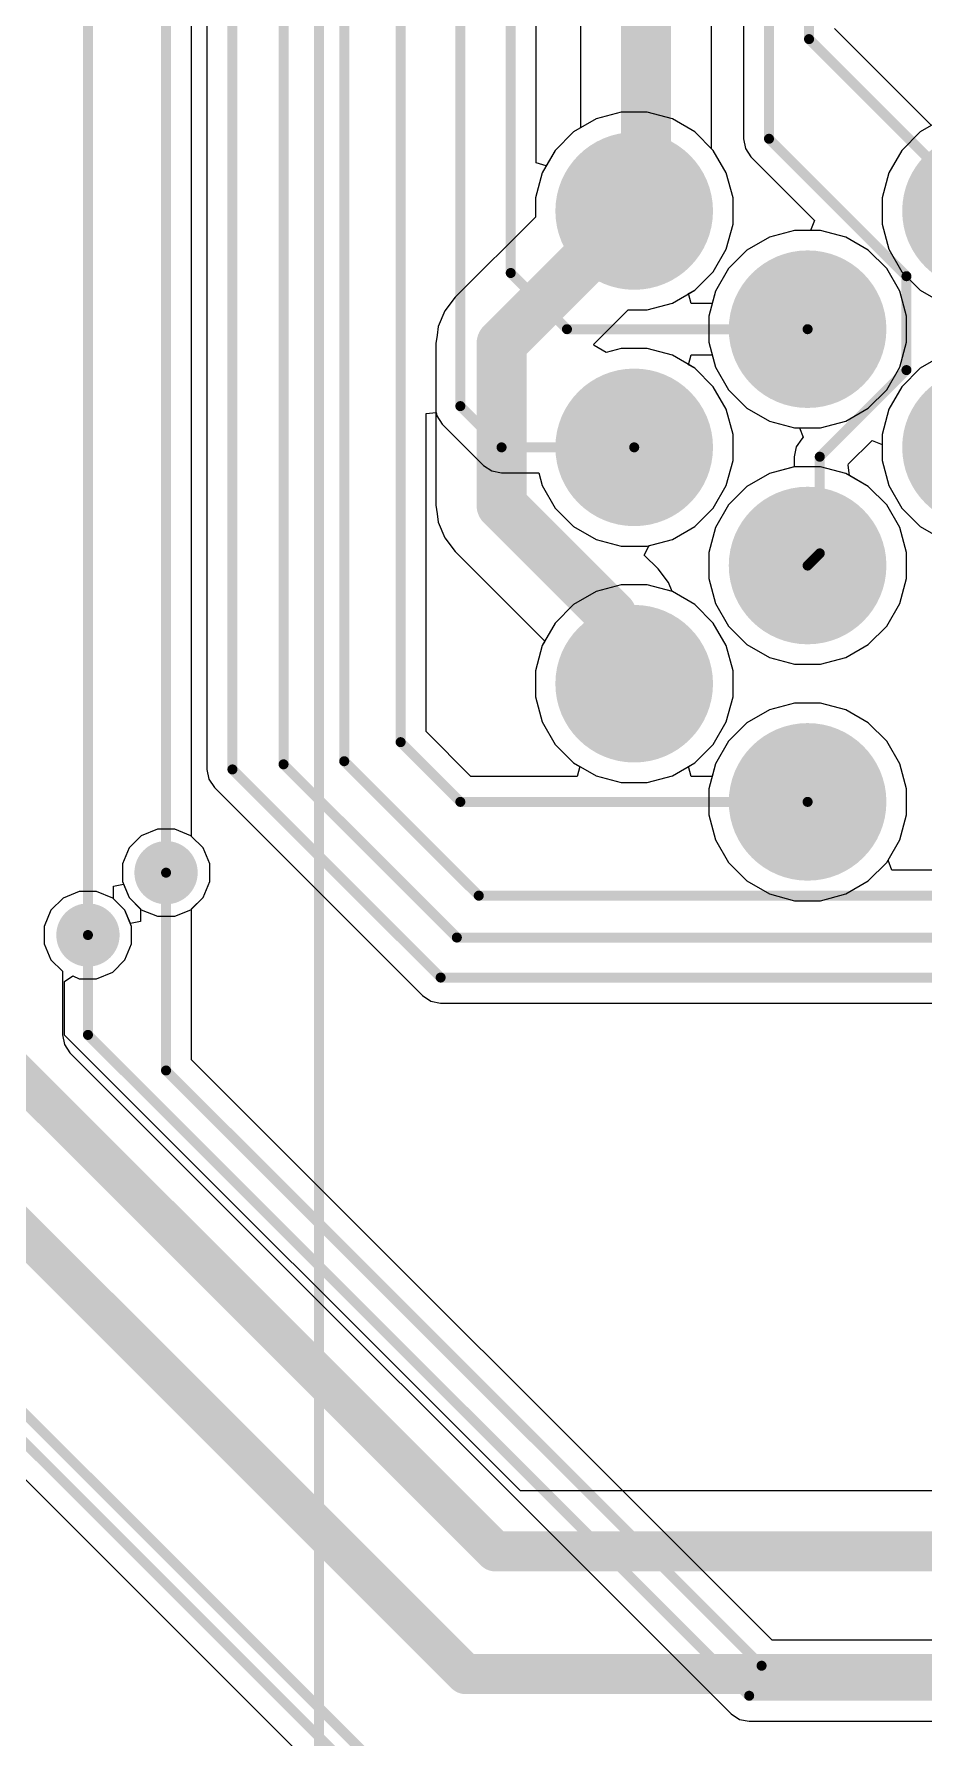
# Model space of a CAD drawing. Header units: millimetres. Extents: x -0.36 to 5.33, y -0.63 to 3.45.
# Drawn here: x 0.298 to 0.743, y 0.116 to 0.967 of the extents above; entities that cross this region are included whole.
import ezdxf

# ---------------------------------------------------------------- set-up
doc = ezdxf.new("R2010")
doc.units = ezdxf.units.MM
doc.header["$MEASUREMENT"] = 0
for name, color, linetype in [('BottomLayer', 5, 'Continuous'), ('BottomSolder', 6, 'Continuous'), ('MultiLayer', 9, 'Continuous'), ('PadHoleLayer', 156, 'Continuous'), ('TopLayer', 1, 'Continuous'), ('TopOverlay', 2, 'Continuous'), ('TopSolder', 216, 'Continuous'), ('ViaHoleLayer', 16, 'Continuous')]:
    doc.layers.add(name, color=color, linetype=linetype)

# ---------------------------------------------------------------- blocks, each defined once
blk = doc.blocks.new('1_1376430_8_1')
at = {"layer": 'BottomLayer'}
h = blk.add_hatch(color=5, dxfattribs=at)
edge = h.paths.add_edge_path()
edge.add_arc((-2.06102, 0.18602), 0.03937, 0, 360)
h = blk.add_hatch(color=5, dxfattribs=at)
edge = h.paths.add_edge_path()
edge.add_arc((-1.88779, 0.18602), 0.03937, 0, 360)
h = blk.add_hatch(color=5, dxfattribs=at)
edge = h.paths.add_edge_path()
edge.add_arc((-1.97441, 0.12697), 0.03937, 0, 360)
h = blk.add_hatch(color=5, dxfattribs=at)
edge = h.paths.add_edge_path()
edge.add_arc((-2.06102, 0.06791), 0.03937, 0, 360)
h = blk.add_hatch(color=5, dxfattribs=at)
edge = h.paths.add_edge_path()
edge.add_arc((-1.88779, 0.06791), 0.03937, 0, 360)
h = blk.add_hatch(color=5, dxfattribs=at)
edge = h.paths.add_edge_path()
edge.add_arc((-1.97441, 0.00886), 0.03937, 0, 360)
h = blk.add_hatch(color=5, dxfattribs=at)
edge = h.paths.add_edge_path()
edge.add_arc((-2.06102, -0.0502), 0.03937, 0, 360)
h = blk.add_hatch(color=5, dxfattribs=at)
edge = h.paths.add_edge_path()
edge.add_arc((-1.97441, -0.10925), 0.03937, 0, 360)
at = {"layer": 'BottomSolder'}
h = blk.add_hatch(color=6, dxfattribs=at)
edge = h.paths.add_edge_path()
edge.add_arc((-2.06102, 0.18602), 0.03937, 0, 360)
h = blk.add_hatch(color=6, dxfattribs=at)
edge = h.paths.add_edge_path()
edge.add_arc((-1.88779, 0.18602), 0.03937, 0, 360)
h = blk.add_hatch(color=6, dxfattribs=at)
edge = h.paths.add_edge_path()
edge.add_arc((-1.97441, 0.12697), 0.03937, 0, 360)
h = blk.add_hatch(color=6, dxfattribs=at)
edge = h.paths.add_edge_path()
edge.add_arc((-2.06102, 0.06791), 0.03937, 0, 360)
h = blk.add_hatch(color=6, dxfattribs=at)
edge = h.paths.add_edge_path()
edge.add_arc((-1.88779, 0.06791), 0.03937, 0, 360)
h = blk.add_hatch(color=6, dxfattribs=at)
edge = h.paths.add_edge_path()
edge.add_arc((-1.97441, 0.00886), 0.03937, 0, 360)
h = blk.add_hatch(color=6, dxfattribs=at)
edge = h.paths.add_edge_path()
edge.add_arc((-2.06102, -0.0502), 0.03937, 0, 360)
h = blk.add_hatch(color=6, dxfattribs=at)
edge = h.paths.add_edge_path()
edge.add_arc((-1.97441, -0.10925), 0.03937, 0, 360)
at = {"layer": 'MultiLayer'}
h = blk.add_hatch(color=9, dxfattribs=at)
edge = h.paths.add_edge_path()
edge.add_arc((-2.06102, 0.18602), 0.03937, 0, 360)
h = blk.add_hatch(color=9, dxfattribs=at)
edge = h.paths.add_edge_path()
edge.add_arc((-1.88779, 0.18602), 0.03937, 0, 360)
h = blk.add_hatch(color=9, dxfattribs=at)
edge = h.paths.add_edge_path()
edge.add_arc((-1.97441, 0.12697), 0.03937, 0, 360)
h = blk.add_hatch(color=9, dxfattribs=at)
edge = h.paths.add_edge_path()
edge.add_arc((-2.06102, 0.06791), 0.03937, 0, 360)
h = blk.add_hatch(color=9, dxfattribs=at)
edge = h.paths.add_edge_path()
edge.add_arc((-1.88779, 0.06791), 0.03937, 0, 360)
h = blk.add_hatch(color=9, dxfattribs=at)
edge = h.paths.add_edge_path()
edge.add_arc((-1.97441, 0.00886), 0.03937, 0, 360)
h = blk.add_hatch(color=9, dxfattribs=at)
edge = h.paths.add_edge_path()
edge.add_arc((-2.06102, -0.0502), 0.03937, 0, 360)
h = blk.add_hatch(color=9, dxfattribs=at)
edge = h.paths.add_edge_path()
edge.add_arc((-1.97441, -0.10925), 0.03937, 0, 360)
at = {"layer": 'PadHoleLayer'}
h = blk.add_hatch(color=156, dxfattribs=at)
edge = h.paths.add_edge_path()
edge.add_arc((-2.06102, 0.18602), 0.02382, 0, 360)
h = blk.add_hatch(color=156, dxfattribs=at)
edge = h.paths.add_edge_path()
edge.add_arc((-1.97441, 0.12697), 0.02382, 0, 360)
h = blk.add_hatch(color=156, dxfattribs=at)
edge = h.paths.add_edge_path()
edge.add_arc((-2.06102, 0.06791), 0.02382, 0, 360)
h = blk.add_hatch(color=156, dxfattribs=at)
edge = h.paths.add_edge_path()
edge.add_arc((-1.97441, 0.00886), 0.02382, 0, 360)
h = blk.add_hatch(color=156, dxfattribs=at)
edge = h.paths.add_edge_path()
edge.add_arc((-2.06102, -0.0502), 0.02382, 0, 360)
h = blk.add_hatch(color=156, dxfattribs=at)
edge = h.paths.add_edge_path()
edge.add_arc((-1.97441, -0.10925), 0.02382, 0, 360)
at = {"layer": 'TopLayer'}
h = blk.add_hatch(color=1, dxfattribs=at)
edge = h.paths.add_edge_path()
edge.add_arc((-2.06102, 0.18602), 0.03937, 0, 360)
h = blk.add_hatch(color=1, dxfattribs=at)
edge = h.paths.add_edge_path()
edge.add_arc((-1.88779, 0.18602), 0.03937, 0, 360)
h = blk.add_hatch(color=1, dxfattribs=at)
edge = h.paths.add_edge_path()
edge.add_arc((-1.97441, 0.12697), 0.03937, 0, 360)
h = blk.add_hatch(color=1, dxfattribs=at)
edge = h.paths.add_edge_path()
edge.add_arc((-2.06102, 0.06791), 0.03937, 0, 360)
h = blk.add_hatch(color=1, dxfattribs=at)
edge = h.paths.add_edge_path()
edge.add_arc((-1.88779, 0.06791), 0.03937, 0, 360)
h = blk.add_hatch(color=1, dxfattribs=at)
edge = h.paths.add_edge_path()
edge.add_arc((-1.97441, 0.00886), 0.03937, 0, 360)
h = blk.add_hatch(color=1, dxfattribs=at)
edge = h.paths.add_edge_path()
edge.add_arc((-2.06102, -0.0502), 0.03937, 0, 360)
h = blk.add_hatch(color=1, dxfattribs=at)
edge = h.paths.add_edge_path()
edge.add_arc((-1.97441, -0.10925), 0.03937, 0, 360)
at = {"layer": 'TopSolder'}
h = blk.add_hatch(color=216, dxfattribs=at)
edge = h.paths.add_edge_path()
edge.add_arc((-2.06102, 0.18602), 0.03937, 0, 360)
h = blk.add_hatch(color=216, dxfattribs=at)
edge = h.paths.add_edge_path()
edge.add_arc((-1.88779, 0.18602), 0.03937, 0, 360)
h = blk.add_hatch(color=216, dxfattribs=at)
edge = h.paths.add_edge_path()
edge.add_arc((-1.97441, 0.12697), 0.03937, 0, 360)
h = blk.add_hatch(color=216, dxfattribs=at)
edge = h.paths.add_edge_path()
edge.add_arc((-2.06102, 0.06791), 0.03937, 0, 360)
h = blk.add_hatch(color=216, dxfattribs=at)
edge = h.paths.add_edge_path()
edge.add_arc((-1.88779, 0.06791), 0.03937, 0, 360)
h = blk.add_hatch(color=216, dxfattribs=at)
edge = h.paths.add_edge_path()
edge.add_arc((-1.97441, 0.00886), 0.03937, 0, 360)
h = blk.add_hatch(color=216, dxfattribs=at)
edge = h.paths.add_edge_path()
edge.add_arc((-2.06102, -0.0502), 0.03937, 0, 360)
h = blk.add_hatch(color=216, dxfattribs=at)
edge = h.paths.add_edge_path()
edge.add_arc((-1.97441, -0.10925), 0.03937, 0, 360)
at = {"layer": 'TopOverlay', "const_width": 0.005}
blk.add_lwpolyline([(-2.2185, -0.74147), (-2.2185, 0.40931)], dxfattribs=at)
blk.add_lwpolyline([(-2.2185, -0.74147), (-2.2185, 0.40931)], dxfattribs=at)

msp = doc.modelspace()

# ---------------------------------------------------------------- hatches: boundary and pattern name
at = {"layer": 'BottomLayer'}
h = msp.add_hatch(color=5, dxfattribs=at)
edge = h.paths.add_edge_path()
edge.add_arc((0.364, 0.54816), 0.01181, 0, 360)
h = msp.add_hatch(color=5, dxfattribs=at)
edge = h.paths.add_edge_path()
edge.add_arc((0.325, 0.517), 0.01181, 0, 360)
at = {"layer": 'BottomSolder'}
h = msp.add_hatch(color=6, dxfattribs=at)
edge = h.paths.add_edge_path()
edge.add_arc((0.364, 0.54816), 0.01581, 0, 360)
h = msp.add_hatch(color=6, dxfattribs=at)
edge = h.paths.add_edge_path()
edge.add_arc((0.325, 0.517), 0.01581, 0, 360)
at = {"layer": 'TopLayer'}
h = msp.add_hatch(color=1, dxfattribs=at)
edge = h.paths.add_edge_path()
edge.add_arc((0.364, 0.54816), 0.01181, 0, 360)
h = msp.add_hatch(color=1, dxfattribs=at)
edge = h.paths.add_edge_path()
edge.add_arc((0.325, 0.517), 0.01181, 0, 360)
at = {"layer": 'TopSolder'}
h = msp.add_hatch(color=216, dxfattribs=at)
edge = h.paths.add_edge_path()
edge.add_arc((0.364, 0.54816), 0.01581, 0, 360)
h = msp.add_hatch(color=216, dxfattribs=at)
edge = h.paths.add_edge_path()
edge.add_arc((0.325, 0.517), 0.01581, 0, 360)
at = {"layer": 'ViaHoleLayer'}
h = msp.add_hatch(color=16, dxfattribs=at)
edge = h.paths.add_edge_path()
edge.add_arc((0.364, 0.54816), 0.00591, 0, 360)
h = msp.add_hatch(color=16, dxfattribs=at)
edge = h.paths.add_edge_path()
edge.add_arc((0.325, 0.517), 0.00591, 0, 360)

# ---------------------------------------------------------------- linework, layer by layer
at = {"layer": 'BottomLayer'}
for p, q in [((0.57096, 0.98548), (0.57096, 0.92031)), ((0.63652, 0.90995), (0.63652, 0.97512)), ((0.57096, 0.92031), (0.56752, 0.91832)), ((0.752, 0.92482), (0.74075, 0.91832)), ((0.56752, 0.91832), (0.55833, 0.90913)), ((0.74075, 0.91832), (0.73155, 0.90913)), ((0.55833, 0.90913), (0.55183, 0.89787)), ((0.63734, 0.90913), (0.63652, 0.90995)), ((0.64384, 0.89787), (0.63734, 0.90913)), ((0.73155, 0.90913), (0.72505, 0.89787)), ((0.55183, 0.89787), (0.54846, 0.88532)), ((0.6472, 0.88532), (0.64384, 0.89787)), ((0.72505, 0.89787), (0.72169, 0.88532)), ((0.54846, 0.88532), (0.54846, 0.87581)), ((0.6472, 0.87232), (0.6472, 0.88532)), ((0.72169, 0.88532), (0.72169, 0.87232)), ((0.54846, 0.87581), (0.50842, 0.83577)), ((0.64384, 0.85976), (0.6472, 0.87232)), ((0.67795, 0.86913), (0.66539, 0.86577)), ((0.69094, 0.86913), (0.67795, 0.86913)), ((0.7035, 0.86577), (0.69094, 0.86913)), ((0.72169, 0.87232), (0.72505, 0.85976)), ((0.66539, 0.86577), (0.65413, 0.85927)), ((0.71476, 0.85927), (0.7035, 0.86577)), ((0.63734, 0.8485), (0.64384, 0.85976)), ((0.65413, 0.85927), (0.64494, 0.85008)), ((0.72395, 0.85008), (0.71476, 0.85927)), ((0.72505, 0.85976), (0.73155, 0.8485)), ((0.62814, 0.83931), (0.63734, 0.8485)), ((0.64494, 0.85008), (0.63844, 0.83882)), ((0.73045, 0.83882), (0.72395, 0.85008)), ((0.73155, 0.8485), (0.74075, 0.83931)), ((0.50842, 0.83577), (0.50321, 0.82898)), ((0.61689, 0.83281), (0.62814, 0.83931)), ((0.63844, 0.83882), (0.63507, 0.82626)), ((0.73382, 0.82626), (0.73045, 0.83882)), ((0.74075, 0.83931), (0.752, 0.83281)), ((0.50321, 0.82898), (0.49994, 0.82107)), ((0.57768, 0.81231), (0.59482, 0.82945)), ((0.59482, 0.82945), (0.60433, 0.82945)), ((0.60433, 0.82945), (0.61689, 0.83281)), ((0.63507, 0.82626), (0.63507, 0.81326)), ((0.73382, 0.81326), (0.73382, 0.82626)), ((0.49994, 0.82107), (0.49938, 0.81683)), ((0.49938, 0.81683), (0.49882, 0.81259)), ((0.49882, 0.81259), (0.49882, 0.7318)), ((0.57786, 0.81157), (0.57768, 0.81231)), ((0.58376, 0.80805), (0.57786, 0.81157)), ((0.59133, 0.81008), (0.58376, 0.80805)), ((0.60433, 0.81008), (0.59133, 0.81008)), ((0.61689, 0.80671), (0.60433, 0.81008)), ((0.63507, 0.81326), (0.63844, 0.80071)), ((0.73045, 0.80071), (0.73382, 0.81326)), ((0.62814, 0.80021), (0.61689, 0.80671)), ((0.63844, 0.80071), (0.64494, 0.78945)), ((0.72395, 0.78945), (0.73045, 0.80071)), ((0.752, 0.80671), (0.74075, 0.80021)), ((0.63734, 0.79102), (0.62814, 0.80021)), ((0.74075, 0.80021), (0.73155, 0.79102)), ((0.64384, 0.77976), (0.63734, 0.79102)), ((0.64494, 0.78945), (0.65413, 0.78026)), ((0.71476, 0.78026), (0.72395, 0.78945)), ((0.73155, 0.79102), (0.72505, 0.77976)), ((0.6472, 0.76721), (0.64384, 0.77976)), ((0.65413, 0.78026), (0.66539, 0.77376)), ((0.7035, 0.77376), (0.71476, 0.78026)), ((0.72505, 0.77976), (0.72169, 0.76721)), ((0.6472, 0.75421), (0.6472, 0.76721)), ((0.66539, 0.77376), (0.67795, 0.77039)), ((0.67795, 0.77039), (0.69094, 0.77039)), ((0.69094, 0.77039), (0.7035, 0.77376)), ((0.72169, 0.76721), (0.72169, 0.75421)), ((0.64384, 0.74165), (0.6472, 0.75421)), ((0.67795, 0.75102), (0.66539, 0.74766)), ((0.69094, 0.75102), (0.67795, 0.75102)), ((0.7035, 0.74766), (0.69094, 0.75102)), ((0.72169, 0.75421), (0.72505, 0.74165)), ((0.63734, 0.73039), (0.64384, 0.74165)), ((0.65413, 0.74116), (0.64494, 0.73197)), ((0.66539, 0.74766), (0.65413, 0.74116)), ((0.71476, 0.74116), (0.7035, 0.74766)), ((0.72395, 0.73197), (0.71476, 0.74116)), ((0.72505, 0.74165), (0.73155, 0.73039)), ((0.49882, 0.7318), (0.49938, 0.72755)), ((0.49938, 0.72755), (0.49994, 0.72331)), ((0.62814, 0.7212), (0.63734, 0.73039)), ((0.64494, 0.73197), (0.63844, 0.72071)), ((0.73045, 0.72071), (0.72395, 0.73197)), ((0.73155, 0.73039), (0.74075, 0.7212)), ((0.49994, 0.72331), (0.50321, 0.71541)), ((0.50321, 0.71541), (0.50842, 0.70862)), ((0.61689, 0.7147), (0.62814, 0.7212)), ((0.63844, 0.72071), (0.63507, 0.70815)), ((0.73382, 0.70815), (0.73045, 0.72071)), ((0.74075, 0.7212), (0.752, 0.7147)), ((0.50842, 0.70862), (0.55313, 0.66391)), ((0.60289, 0.70687), (0.60524, 0.71158)), ((0.60977, 0.69998), (0.60289, 0.70687)), ((0.60524, 0.71158), (0.61689, 0.7147)), ((0.63507, 0.70815), (0.63507, 0.69515)), ((0.73382, 0.69515), (0.73382, 0.70815)), ((0.61498, 0.69319), (0.60977, 0.69998)), ((0.61688, 0.68861), (0.61498, 0.69319)), ((0.63507, 0.69515), (0.63844, 0.6826)), ((0.73045, 0.6826), (0.73382, 0.69515)), ((0.61689, 0.6886), (0.61688, 0.68861)), ((0.62814, 0.6821), (0.61689, 0.6886)), ((0.63734, 0.67291), (0.62814, 0.6821)), ((0.63844, 0.6826), (0.64494, 0.67134)), ((0.72395, 0.67134), (0.73045, 0.6826)), ((0.64384, 0.66165), (0.63734, 0.67291)), ((0.64494, 0.67134), (0.65413, 0.66215)), ((0.71476, 0.66215), (0.72395, 0.67134)), ((0.55183, 0.66165), (0.54846, 0.6491)), ((0.55313, 0.66391), (0.55183, 0.66165)), ((0.6472, 0.6491), (0.64384, 0.66165)), ((0.65413, 0.66215), (0.66539, 0.65565)), ((0.66539, 0.65565), (0.67795, 0.65228)), ((0.69094, 0.65228), (0.7035, 0.65565)), ((0.7035, 0.65565), (0.71476, 0.66215)), ((0.54846, 0.6491), (0.54846, 0.6361)), ((0.6472, 0.6361), (0.6472, 0.6491)), ((0.67795, 0.65228), (0.69094, 0.65228)), ((0.54846, 0.6361), (0.55183, 0.62354)), ((0.64384, 0.62354), (0.6472, 0.6361)), ((0.67795, 0.63291), (0.66539, 0.62955)), ((0.69094, 0.63291), (0.67795, 0.63291)), ((0.7035, 0.62955), (0.69094, 0.63291)), ((0.55183, 0.62354), (0.55833, 0.61228)), ((0.63734, 0.61228), (0.64384, 0.62354)), ((0.65413, 0.62305), (0.64494, 0.61386)), ((0.66539, 0.62955), (0.65413, 0.62305)), ((0.71476, 0.62305), (0.7035, 0.62955)), ((0.72395, 0.61386), (0.71476, 0.62305)), ((0.64494, 0.61386), (0.63844, 0.6026)), ((0.73045, 0.6026), (0.72395, 0.61386)), ((0.55833, 0.61228), (0.56752, 0.60309)), ((0.62814, 0.60309), (0.63734, 0.61228)), ((0.56752, 0.60309), (0.57877, 0.59659)), ((0.57877, 0.59659), (0.59133, 0.59323)), ((0.60433, 0.59323), (0.61689, 0.59659)), ((0.61689, 0.59659), (0.62814, 0.60309)), ((0.63844, 0.6026), (0.63507, 0.59004)), ((0.73382, 0.59004), (0.73045, 0.6026)), ((0.59133, 0.59323), (0.60433, 0.59323)), ((0.63507, 0.59004), (0.63507, 0.57704)), ((0.73382, 0.57704), (0.73382, 0.59004)), ((0.63507, 0.57704), (0.63844, 0.56449)), ((0.73045, 0.56449), (0.73382, 0.57704)), ((0.35165, 0.56665), (0.34551, 0.56051)), ((0.35966, 0.56997), (0.35165, 0.56665)), ((0.36834, 0.56997), (0.35966, 0.56997)), ((0.37635, 0.56665), (0.36834, 0.56997)), ((0.38249, 0.56051), (0.37635, 0.56665)), ((0.63844, 0.56449), (0.64494, 0.55323)), ((0.72395, 0.55323), (0.73045, 0.56449)), ((0.34551, 0.56051), (0.34219, 0.5525)), ((0.38581, 0.5525), (0.38249, 0.56051)), ((0.34219, 0.5525), (0.34219, 0.54382)), ((0.38581, 0.54382), (0.38581, 0.5525)), ((0.64494, 0.55323), (0.65413, 0.54404)), ((0.71476, 0.54404), (0.72395, 0.55323)), ((0.32066, 0.53881), (0.31265, 0.53549)), ((0.32934, 0.53881), (0.32066, 0.53881)), ((0.33735, 0.53549), (0.32934, 0.53881)), ((0.34219, 0.54382), (0.34551, 0.5358)), ((0.38249, 0.5358), (0.38581, 0.54382)), ((0.65413, 0.54404), (0.66539, 0.53754)), ((0.66539, 0.53754), (0.67795, 0.53417)), ((0.69094, 0.53417), (0.7035, 0.53754)), ((0.7035, 0.53754), (0.71476, 0.54404)), ((0.30651, 0.52935), (0.30319, 0.52134)), ((0.31265, 0.53549), (0.30651, 0.52935)), ((0.34349, 0.52935), (0.33735, 0.53549)), ((0.34626, 0.52268), (0.34349, 0.52935)), ((0.34551, 0.5358), (0.35126, 0.53006)), ((0.35126, 0.53006), (0.35126, 0.52368)), ((0.37674, 0.53006), (0.38249, 0.5358)), ((0.37674, 0.45459), (0.37674, 0.53006)), ((0.67795, 0.53417), (0.69094, 0.53417)), ((0.30319, 0.52134), (0.30319, 0.51266)), ((0.35126, 0.52368), (0.34626, 0.52268)), ((0.30319, 0.51266), (0.30651, 0.50465)), ((0.30651, 0.50465), (0.31226, 0.4989)), ((0.31226, 0.4989), (0.31226, 0.46709)), ((0.31226, 0.46709), (0.31323, 0.46222)), ((0.31323, 0.46222), (0.31599, 0.45808)), ((0.31599, 0.45808), (0.64624, 0.12783)), ((0.66675, 0.16458), (0.37674, 0.45459)), ((1.80632, 0.16458), (0.66675, 0.16458)), ((0.64624, 0.12783), (0.65038, 0.12506)), ((0.65038, 0.12506), (0.65526, 0.12409)), ((0.65526, 0.12409), (4.09684, 0.12409))]:
    msp.add_line(p, q, dxfattribs=at)
for points, const_width in [([(0.60374, 0.88472), (0.60374, 1.01071)], 0.025), ([(0.59783, 0.87882), (0.60374, 0.88472)], 0.025), ([(0.5316, 0.81259), (0.59783, 0.87882)], 0.025), ([(0.5316, 0.7318), (0.5316, 0.81259)], 0.025), ([(0.5316, 0.7318), (0.58659, 0.6768)], 0.025), ([(0.58659, 0.65384), (0.58659, 0.6768)], 0.02), ([(0.58659, 0.65384), (0.59783, 0.6426)], 0.02), ([(0.59783, 0.6426), (0.60374, 0.63669)], 0.02), ([(0.364, 0.44931), (0.364, 0.54816)], 0.005), ([(0.325, 0.46709), (0.325, 0.517)], 0.005), ([(0.325, 0.46709), (0.65526, 0.13684)], 0.005), ([(0.364, 0.44931), (0.66147, 0.15184)], 0.005), ([(0.66147, 0.15184), (4.08863, 0.15184)], 0.005), ([(0.65526, 0.13684), (4.09684, 0.13684)], 0.005)]:
    msp.add_lwpolyline(points, dxfattribs=dict(at, const_width=const_width))
for points, const_width in [([(0.59749, 0.88472, 1), (0.60999, 0.88472, 1)], 0.0125), ([(0.59749, 0.88472, 1), (0.60999, 0.88472, 1)], 0.0125), ([(0.59158, 0.87882, 1), (0.60408, 0.87882, 1)], 0.0125), ([(0.59158, 0.87882, 1), (0.60408, 0.87882, 1)], 0.0125), ([(0.52535, 0.81259, 1), (0.53785, 0.81259, 1)], 0.0125), ([(0.52535, 0.81259, 1), (0.53785, 0.81259, 1)], 0.0125), ([(0.52535, 0.7318, 1), (0.53785, 0.7318, 1)], 0.0125), ([(0.52535, 0.7318, 1), (0.53785, 0.7318, 1)], 0.0125), ([(0.58034, 0.6768, 1), (0.59284, 0.6768, 1)], 0.0125), ([(0.58159, 0.6768, 1), (0.59159, 0.6768, 1)], 0.01), ([(0.58159, 0.65384, 1), (0.59159, 0.65384, 1)], 0.01), ([(0.58159, 0.65384, 1), (0.59159, 0.65384, 1)], 0.01), ([(0.59283, 0.6426, 1), (0.60283, 0.6426, 1)], 0.01), ([(0.59283, 0.6426, 1), (0.60283, 0.6426, 1)], 0.01), ([(0.59874, 0.63669, 1), (0.60874, 0.63669, 1)], 0.01), ([(0.36275, 0.54816, 1), (0.36525, 0.54816, 1)], 0.0025), ([(0.32375, 0.517, 1), (0.32625, 0.517, 1)], 0.0025), ([(0.32375, 0.46709, 1), (0.32625, 0.46709, 1)], 0.0025), ([(0.32375, 0.46709, 1), (0.32625, 0.46709, 1)], 0.0025), ([(0.36275, 0.44931, 1), (0.36525, 0.44931, 1)], 0.0025), ([(0.36275, 0.44931, 1), (0.36525, 0.44931, 1)], 0.0025), ([(0.66022, 0.15184, 1), (0.66272, 0.15184, 1)], 0.0025), ([(0.66022, 0.15184, 1), (0.66272, 0.15184, 1)], 0.0025), ([(0.65401, 0.13684, 1), (0.65651, 0.13684, 1)], 0.0025), ([(0.65401, 0.13684, 1), (0.65651, 0.13684, 1)], 0.0025)]:
    msp.add_lwpolyline(points, format="xyb", close=True, dxfattribs=dict(at, const_width=const_width))
at = {"layer": 'TopLayer'}
for p, q in [((0.37674, 0.56626), (0.37674, 2.62886)), ((0.38441, 2.62895), (0.38441, 0.59975)), ((0.5489, 0.90281), (0.5489, 2.63006)), ((0.65241, 0.98249), (0.65241, 0.9149)), ((0.74634, 0.92156), (0.6979, 0.97)), ((0.59133, 0.92819), (0.57877, 0.92482)), ((0.60433, 0.92819), (0.59133, 0.92819)), ((0.61689, 0.92482), (0.60433, 0.92819)), ((0.57877, 0.92482), (0.56752, 0.91832)), ((0.62814, 0.91832), (0.61689, 0.92482)), ((0.56752, 0.91832), (0.55833, 0.90913)), ((0.63734, 0.90913), (0.62814, 0.91832)), ((0.65241, 0.9149), (0.65338, 0.91002)), ((0.5539, 0.90147), (0.5489, 0.90281)), ((0.55833, 0.90913), (0.5539, 0.90147)), ((0.64384, 0.89787), (0.63734, 0.90913)), ((0.65338, 0.91002), (0.65615, 0.90589)), ((0.65615, 0.90589), (0.6879, 0.87413)), ((0.6472, 0.88532), (0.64384, 0.89787)), ((0.6472, 0.87232), (0.6472, 0.88532)), ((0.64384, 0.85976), (0.6472, 0.87232)), ((0.67795, 0.86913), (0.66539, 0.86577)), ((0.68583, 0.86913), (0.67795, 0.86913)), ((0.6879, 0.87413), (0.68583, 0.86913)), ((0.66539, 0.86577), (0.65413, 0.85927)), ((0.63734, 0.8485), (0.64384, 0.85976)), ((0.65413, 0.85927), (0.64494, 0.85008)), ((0.62814, 0.83931), (0.63734, 0.8485)), ((0.64494, 0.85008), (0.63844, 0.83882)), ((0.62502, 0.83751), (0.62814, 0.83931)), ((0.62636, 0.83251), (0.62502, 0.83751)), ((0.63844, 0.83882), (0.63675, 0.83251)), ((0.63675, 0.83251), (0.62636, 0.83251)), ((0.62502, 0.80202), (0.62636, 0.80702)), ((0.62814, 0.80021), (0.62502, 0.80202)), ((0.62636, 0.80702), (0.63675, 0.80702)), ((0.63675, 0.80702), (0.63844, 0.80071)), ((0.63844, 0.80071), (0.64494, 0.78945)), ((0.63734, 0.79102), (0.62814, 0.80021)), ((0.64384, 0.77976), (0.63734, 0.79102)), ((0.64494, 0.78945), (0.65413, 0.78026)), ((0.4939, 0.77756), (0.4989, 0.77805)), ((0.4939, 0.61866), (0.4939, 0.77756)), ((0.4989, 0.77805), (0.49923, 0.77643)), ((0.49923, 0.77643), (0.50199, 0.77229)), ((0.6472, 0.76721), (0.64384, 0.77976)), ((0.65413, 0.78026), (0.66539, 0.77376)), ((0.50199, 0.77229), (0.52259, 0.7517)), ((0.6472, 0.75421), (0.6472, 0.76721)), ((0.66539, 0.77376), (0.67795, 0.77039)), ((0.67795, 0.77039), (0.68034, 0.77039)), ((0.68034, 0.77039), (0.68225, 0.76577)), ((0.67875, 0.7609), (0.67778, 0.75602)), ((0.68151, 0.76504), (0.67875, 0.7609)), ((0.68225, 0.76577), (0.68151, 0.76504)), ((0.70492, 0.75239), (0.71669, 0.76416)), ((0.71669, 0.76416), (0.72169, 0.76209)), ((0.72169, 0.76209), (0.72169, 0.75421)), ((0.52259, 0.7517), (0.52672, 0.74893)), ((0.64384, 0.74165), (0.6472, 0.75421)), ((0.67778, 0.75098), (0.66539, 0.74766)), ((0.67778, 0.75602), (0.67778, 0.75098)), ((0.70473, 0.75177), (0.70492, 0.75239)), ((0.70534, 0.7466), (0.70473, 0.75177)), ((0.72169, 0.75421), (0.72505, 0.74165)), ((0.52672, 0.74893), (0.5316, 0.74796)), ((0.5316, 0.74796), (0.55013, 0.74796)), ((0.55013, 0.74796), (0.55183, 0.74165)), ((0.55183, 0.74165), (0.55833, 0.73039)), ((0.63734, 0.73039), (0.64384, 0.74165)), ((0.65413, 0.74116), (0.64494, 0.73197)), ((0.66539, 0.74766), (0.65413, 0.74116)), ((0.71476, 0.74116), (0.70534, 0.7466)), ((0.72395, 0.73197), (0.71476, 0.74116)), ((0.72505, 0.74165), (0.73155, 0.73039)), ((0.55833, 0.73039), (0.56752, 0.7212)), ((0.62814, 0.7212), (0.63734, 0.73039)), ((0.64494, 0.73197), (0.63844, 0.72071)), ((0.73045, 0.72071), (0.72395, 0.73197)), ((0.73155, 0.73039), (0.74075, 0.7212)), ((0.56752, 0.7212), (0.57877, 0.7147)), ((0.61689, 0.7147), (0.62814, 0.7212)), ((0.63844, 0.72071), (0.63507, 0.70815)), ((0.73382, 0.70815), (0.73045, 0.72071)), ((0.74075, 0.7212), (0.752, 0.7147)), ((0.57877, 0.7147), (0.59133, 0.71134)), ((0.59133, 0.71134), (0.60433, 0.71134)), ((0.60433, 0.71134), (0.61689, 0.7147)), ((0.63507, 0.70815), (0.63507, 0.69515)), ((0.73382, 0.69515), (0.73382, 0.70815)), ((0.59133, 0.69197), (0.57877, 0.6886)), ((0.60433, 0.69197), (0.59133, 0.69197)), ((0.61689, 0.6886), (0.60433, 0.69197)), ((0.63507, 0.69515), (0.63844, 0.6826)), ((0.73045, 0.6826), (0.73382, 0.69515)), ((0.56752, 0.6821), (0.55833, 0.67291)), ((0.57877, 0.6886), (0.56752, 0.6821)), ((0.62814, 0.6821), (0.61689, 0.6886)), ((0.63734, 0.67291), (0.62814, 0.6821)), ((0.63844, 0.6826), (0.64494, 0.67134)), ((0.72395, 0.67134), (0.73045, 0.6826)), ((0.55833, 0.67291), (0.55183, 0.66165)), ((0.64384, 0.66165), (0.63734, 0.67291)), ((0.64494, 0.67134), (0.65413, 0.66215)), ((0.71476, 0.66215), (0.72395, 0.67134)), ((0.55183, 0.66165), (0.54846, 0.6491)), ((0.6472, 0.6491), (0.64384, 0.66165)), ((0.65413, 0.66215), (0.66539, 0.65565)), ((0.66539, 0.65565), (0.67795, 0.65228)), ((0.69094, 0.65228), (0.7035, 0.65565)), ((0.7035, 0.65565), (0.71476, 0.66215)), ((0.54846, 0.6491), (0.54846, 0.6361)), ((0.6472, 0.6361), (0.6472, 0.6491)), ((0.67795, 0.65228), (0.69094, 0.65228)), ((0.54846, 0.6361), (0.55183, 0.62354)), ((0.64384, 0.62354), (0.6472, 0.6361)), ((0.67795, 0.63291), (0.66539, 0.62955)), ((0.69094, 0.63291), (0.67795, 0.63291)), ((0.7035, 0.62955), (0.69094, 0.63291)), ((0.55183, 0.62354), (0.55833, 0.61228)), ((0.63734, 0.61228), (0.64384, 0.62354)), ((0.65413, 0.62305), (0.64494, 0.61386)), ((0.66539, 0.62955), (0.65413, 0.62305)), ((0.71476, 0.62305), (0.7035, 0.62955)), ((0.72395, 0.61386), (0.71476, 0.62305)), ((0.51628, 0.59629), (0.4939, 0.61866)), ((0.64494, 0.61386), (0.63844, 0.6026)), ((0.73045, 0.6026), (0.72395, 0.61386)), ((0.55833, 0.61228), (0.56752, 0.60309)), ((0.62814, 0.60309), (0.63734, 0.61228)), ((0.38441, 0.59975), (0.38538, 0.59487)), ((0.5693, 0.59629), (0.51628, 0.59629)), ((0.56752, 0.60309), (0.57064, 0.60129)), ((0.57064, 0.60129), (0.5693, 0.59629)), ((0.62502, 0.60129), (0.62814, 0.60309)), ((0.62636, 0.59629), (0.62502, 0.60129)), ((0.63675, 0.59629), (0.62636, 0.59629)), ((0.63844, 0.6026), (0.63675, 0.59629)), ((0.73382, 0.59004), (0.73045, 0.6026)), ((0.38538, 0.59487), (0.38815, 0.59074)), ((0.38815, 0.59074), (0.49215, 0.48674)), ((0.73382, 0.57704), (0.73382, 0.59004)), ((0.73045, 0.56449), (0.73382, 0.57704)), ((0.38249, 0.56051), (0.37674, 0.56626)), ((0.72464, 0.55442), (0.73045, 0.56449)), ((0.38581, 0.5525), (0.38249, 0.56051)), ((0.72657, 0.54942), (0.72464, 0.55442)), ((0.38581, 0.54382), (0.38581, 0.5525)), ((0.80539, 0.54942), (0.72657, 0.54942)), ((0.33774, 0.54148), (0.34274, 0.54248)), ((0.33774, 0.5351), (0.33774, 0.54148)), ((0.34274, 0.54248), (0.34551, 0.5358)), ((0.38249, 0.5358), (0.38581, 0.54382)), ((0.34349, 0.52935), (0.33774, 0.5351)), ((0.34681, 0.52134), (0.34349, 0.52935)), ((0.34551, 0.5358), (0.35165, 0.52967)), ((0.35165, 0.52967), (0.35966, 0.52635)), ((0.36834, 0.52635), (0.37635, 0.52967)), ((0.37635, 0.52967), (0.38249, 0.5358)), ((0.34681, 0.51266), (0.34681, 0.52134)), ((0.35966, 0.52635), (0.36834, 0.52635)), ((0.34349, 0.50465), (0.34681, 0.51266)), ((0.33735, 0.49851), (0.34349, 0.50465)), ((0.31326, 0.49376), (0.31742, 0.49653)), ((0.31742, 0.49653), (0.32066, 0.49519)), ((0.32066, 0.49519), (0.32934, 0.49519)), ((0.32934, 0.49519), (0.33735, 0.49851)), ((0.31326, 0.46696), (0.31326, 0.49376)), ((0.49215, 0.48674), (0.49628, 0.48397)), ((0.49628, 0.48397), (0.50116, 0.483)), ((0.50116, 0.483), (0.82563, 0.483)), ((0.54097, 0.23925), (0.31326, 0.46696)), ((0.15835, 0.38037), (0.44988, 0.08884)), ((1.14221, 0.23925), (0.54097, 0.23925))]:
    msp.add_line(p, q, dxfattribs=at)
for points, const_width in [([(0.48116, 0.61339), (0.48116, 3.06615)], 0.005), ([(0.39716, 0.59975), (0.39716, 3.04615)], 0.005), ([(0.42269, 0.60231), (0.42269, 3.0434)], 0.005), ([(0.325, 2.64816), (0.325, 0.517)], 0.005), ([(0.364, 0.54816), (0.364, 2.64816)], 0.005), ([(0.53616, 0.84784), (0.53616, 2.64816)], 0.005), ([(0.68516, 0.96472), (0.68516, 1.86393)], 0.005), ([(0.511, 0.78131), (0.511, 1.567)], 0.005), ([(0.453, 0.60386), (0.453, 1.524)], 0.005), ([(0.66516, 0.9149), (0.66516, 1.457)], 0.005), ([(0.68516, 0.96472), (0.77106, 0.87882)], 0.005), ([(0.66516, 0.9149), (0.73382, 0.84624)], 0.005), ([(0.53616, 0.84784), (0.56424, 0.81976)], 0.005), ([(0.73382, 0.79931), (0.73382, 0.84624)], 0.005), ([(0.56424, 0.81976), (0.68444, 0.81976)], 0.005), ([(0.69052, 0.75602), (0.73382, 0.79931)], 0.005), ([(0.511, 0.78131), (0.5316, 0.76071)], 0.005), ([(0.5316, 0.76071), (0.59783, 0.76071)], 0.005), ([(0.69052, 0.70773), (0.69052, 0.75602)], 0.005), ([(0.68444, 0.70165), (0.69052, 0.70773)], 0.005), ([(0.48116, 0.61339), (0.511, 0.58354)], 0.005), ([(0.42269, 0.60231), (0.50925, 0.51575)], 0.005), ([(0.453, 0.60386), (0.52019, 0.53667)], 0.005), ([(0.39716, 0.59975), (0.50116, 0.49575)], 0.005), ([(0.511, 0.58354), (0.68444, 0.58354)], 0.005), ([(0.52019, 0.53667), (0.81067, 0.53667)], 0.005), ([(0.50925, 0.51575), (0.96311, 0.51575)], 0.005), ([(0.50116, 0.49575), (1.05756, 0.49575)], 0.005), ([(0.283, 0.45442), (0.52843, 0.20899)], 0.02), ([(0.238, 0.42331), (0.51366, 0.14765)], 0.02), ([(0.16736, 0.38938), (0.45889, 0.09785)], 0.005), ([(0.17766, 0.39365), (0.46316, 0.10815)], 0.005), ([(0.52843, 0.20899), (1.15474, 0.20899)], 0.02), ([(0.51366, 0.14765), (1.17165, 0.14765)], 0.02)]:
    msp.add_lwpolyline(points, dxfattribs=dict(at, const_width=const_width))
for points, const_width in [([(0.68391, 0.96472, 1), (0.68641, 0.96472, 1)], 0.0025), ([(0.68391, 0.96472, 1), (0.68641, 0.96472, 1)], 0.0025), ([(0.66391, 0.9149, 1), (0.66641, 0.9149, 1)], 0.0025), ([(0.66391, 0.9149, 1), (0.66641, 0.9149, 1)], 0.0025), ([(0.53491, 0.84784, 1), (0.53741, 0.84784, 1)], 0.0025), ([(0.53491, 0.84784, 1), (0.53741, 0.84784, 1)], 0.0025), ([(0.73257, 0.84624, 1), (0.73507, 0.84624, 1)], 0.0025), ([(0.73257, 0.84624, 1), (0.73507, 0.84624, 1)], 0.0025), ([(0.56299, 0.81976, 1), (0.56549, 0.81976, 1)], 0.0025), ([(0.56299, 0.81976, 1), (0.56549, 0.81976, 1)], 0.0025), ([(0.68319, 0.81976, 1), (0.6857, 0.81976, 1)], 0.0025), ([(0.73257, 0.79931, 1), (0.73507, 0.79931, 1)], 0.0025), ([(0.73257, 0.79931, 1), (0.73507, 0.79931, 1)], 0.0025), ([(0.50975, 0.78131, 1), (0.51225, 0.78131, 1)], 0.0025), ([(0.50975, 0.78131, 1), (0.51225, 0.78131, 1)], 0.0025), ([(0.53035, 0.76071, 1), (0.53285, 0.76071, 1)], 0.0025), ([(0.53035, 0.76071, 1), (0.53285, 0.76071, 1)], 0.0025), ([(0.59658, 0.76071, 1), (0.59908, 0.76071, 1)], 0.0025), ([(0.68927, 0.75602, 1), (0.69177, 0.75602, 1)], 0.0025), ([(0.68927, 0.75602, 1), (0.69177, 0.75602, 1)], 0.0025), ([(0.68927, 0.70773, 1), (0.69177, 0.70773, 1)], 0.0025), ([(0.68927, 0.70773, 1), (0.69177, 0.70773, 1)], 0.0025), ([(0.68319, 0.70165, 1), (0.6857, 0.70165, 1)], 0.0025), ([(0.47991, 0.61339, 1), (0.48241, 0.61339, 1)], 0.0025), ([(0.47991, 0.61339, 1), (0.48241, 0.61339, 1)], 0.0025), ([(0.42144, 0.60231, 1), (0.42394, 0.60231, 1)], 0.0025), ([(0.42144, 0.60231, 1), (0.42394, 0.60231, 1)], 0.0025), ([(0.45175, 0.60386, 1), (0.45425, 0.60386, 1)], 0.0025), ([(0.45175, 0.60386, 1), (0.45425, 0.60386, 1)], 0.0025), ([(0.39591, 0.59975, 1), (0.39841, 0.59975, 1)], 0.0025), ([(0.39591, 0.59975, 1), (0.39841, 0.59975, 1)], 0.0025), ([(0.50975, 0.58354, 1), (0.51225, 0.58354, 1)], 0.0025), ([(0.50975, 0.58354, 1), (0.51225, 0.58354, 1)], 0.0025), ([(0.68319, 0.58354, 1), (0.6857, 0.58354, 1)], 0.0025), ([(0.36275, 0.54816, 1), (0.36525, 0.54816, 1)], 0.0025), ([(0.51894, 0.53667, 1), (0.52144, 0.53667, 1)], 0.0025), ([(0.51894, 0.53667, 1), (0.52144, 0.53667, 1)], 0.0025), ([(0.32375, 0.517, 1), (0.32625, 0.517, 1)], 0.0025), ([(0.508, 0.51575, 1), (0.5105, 0.51575, 1)], 0.0025), ([(0.508, 0.51575, 1), (0.5105, 0.51575, 1)], 0.0025), ([(0.49991, 0.49575, 1), (0.50241, 0.49575, 1)], 0.0025), ([(0.49991, 0.49575, 1), (0.50241, 0.49575, 1)], 0.0025), ([(0.52343, 0.20899, 1), (0.53343, 0.20899, 1)], 0.01), ([(0.52343, 0.20899, 1), (0.53343, 0.20899, 1)], 0.01), ([(0.50866, 0.14765, 1), (0.51866, 0.14765, 1)], 0.01), ([(0.50866, 0.14765, 1), (0.51866, 0.14765, 1)], 0.01)]:
    msp.add_lwpolyline(points, format="xyb", close=True, dxfattribs=dict(at, const_width=const_width))

# ---------------------------------------------------------------- block references
msp.add_blockref('1_1376430_8_1', (2.65885, 0.69279))

doc.saveas('drawing.dxf')
